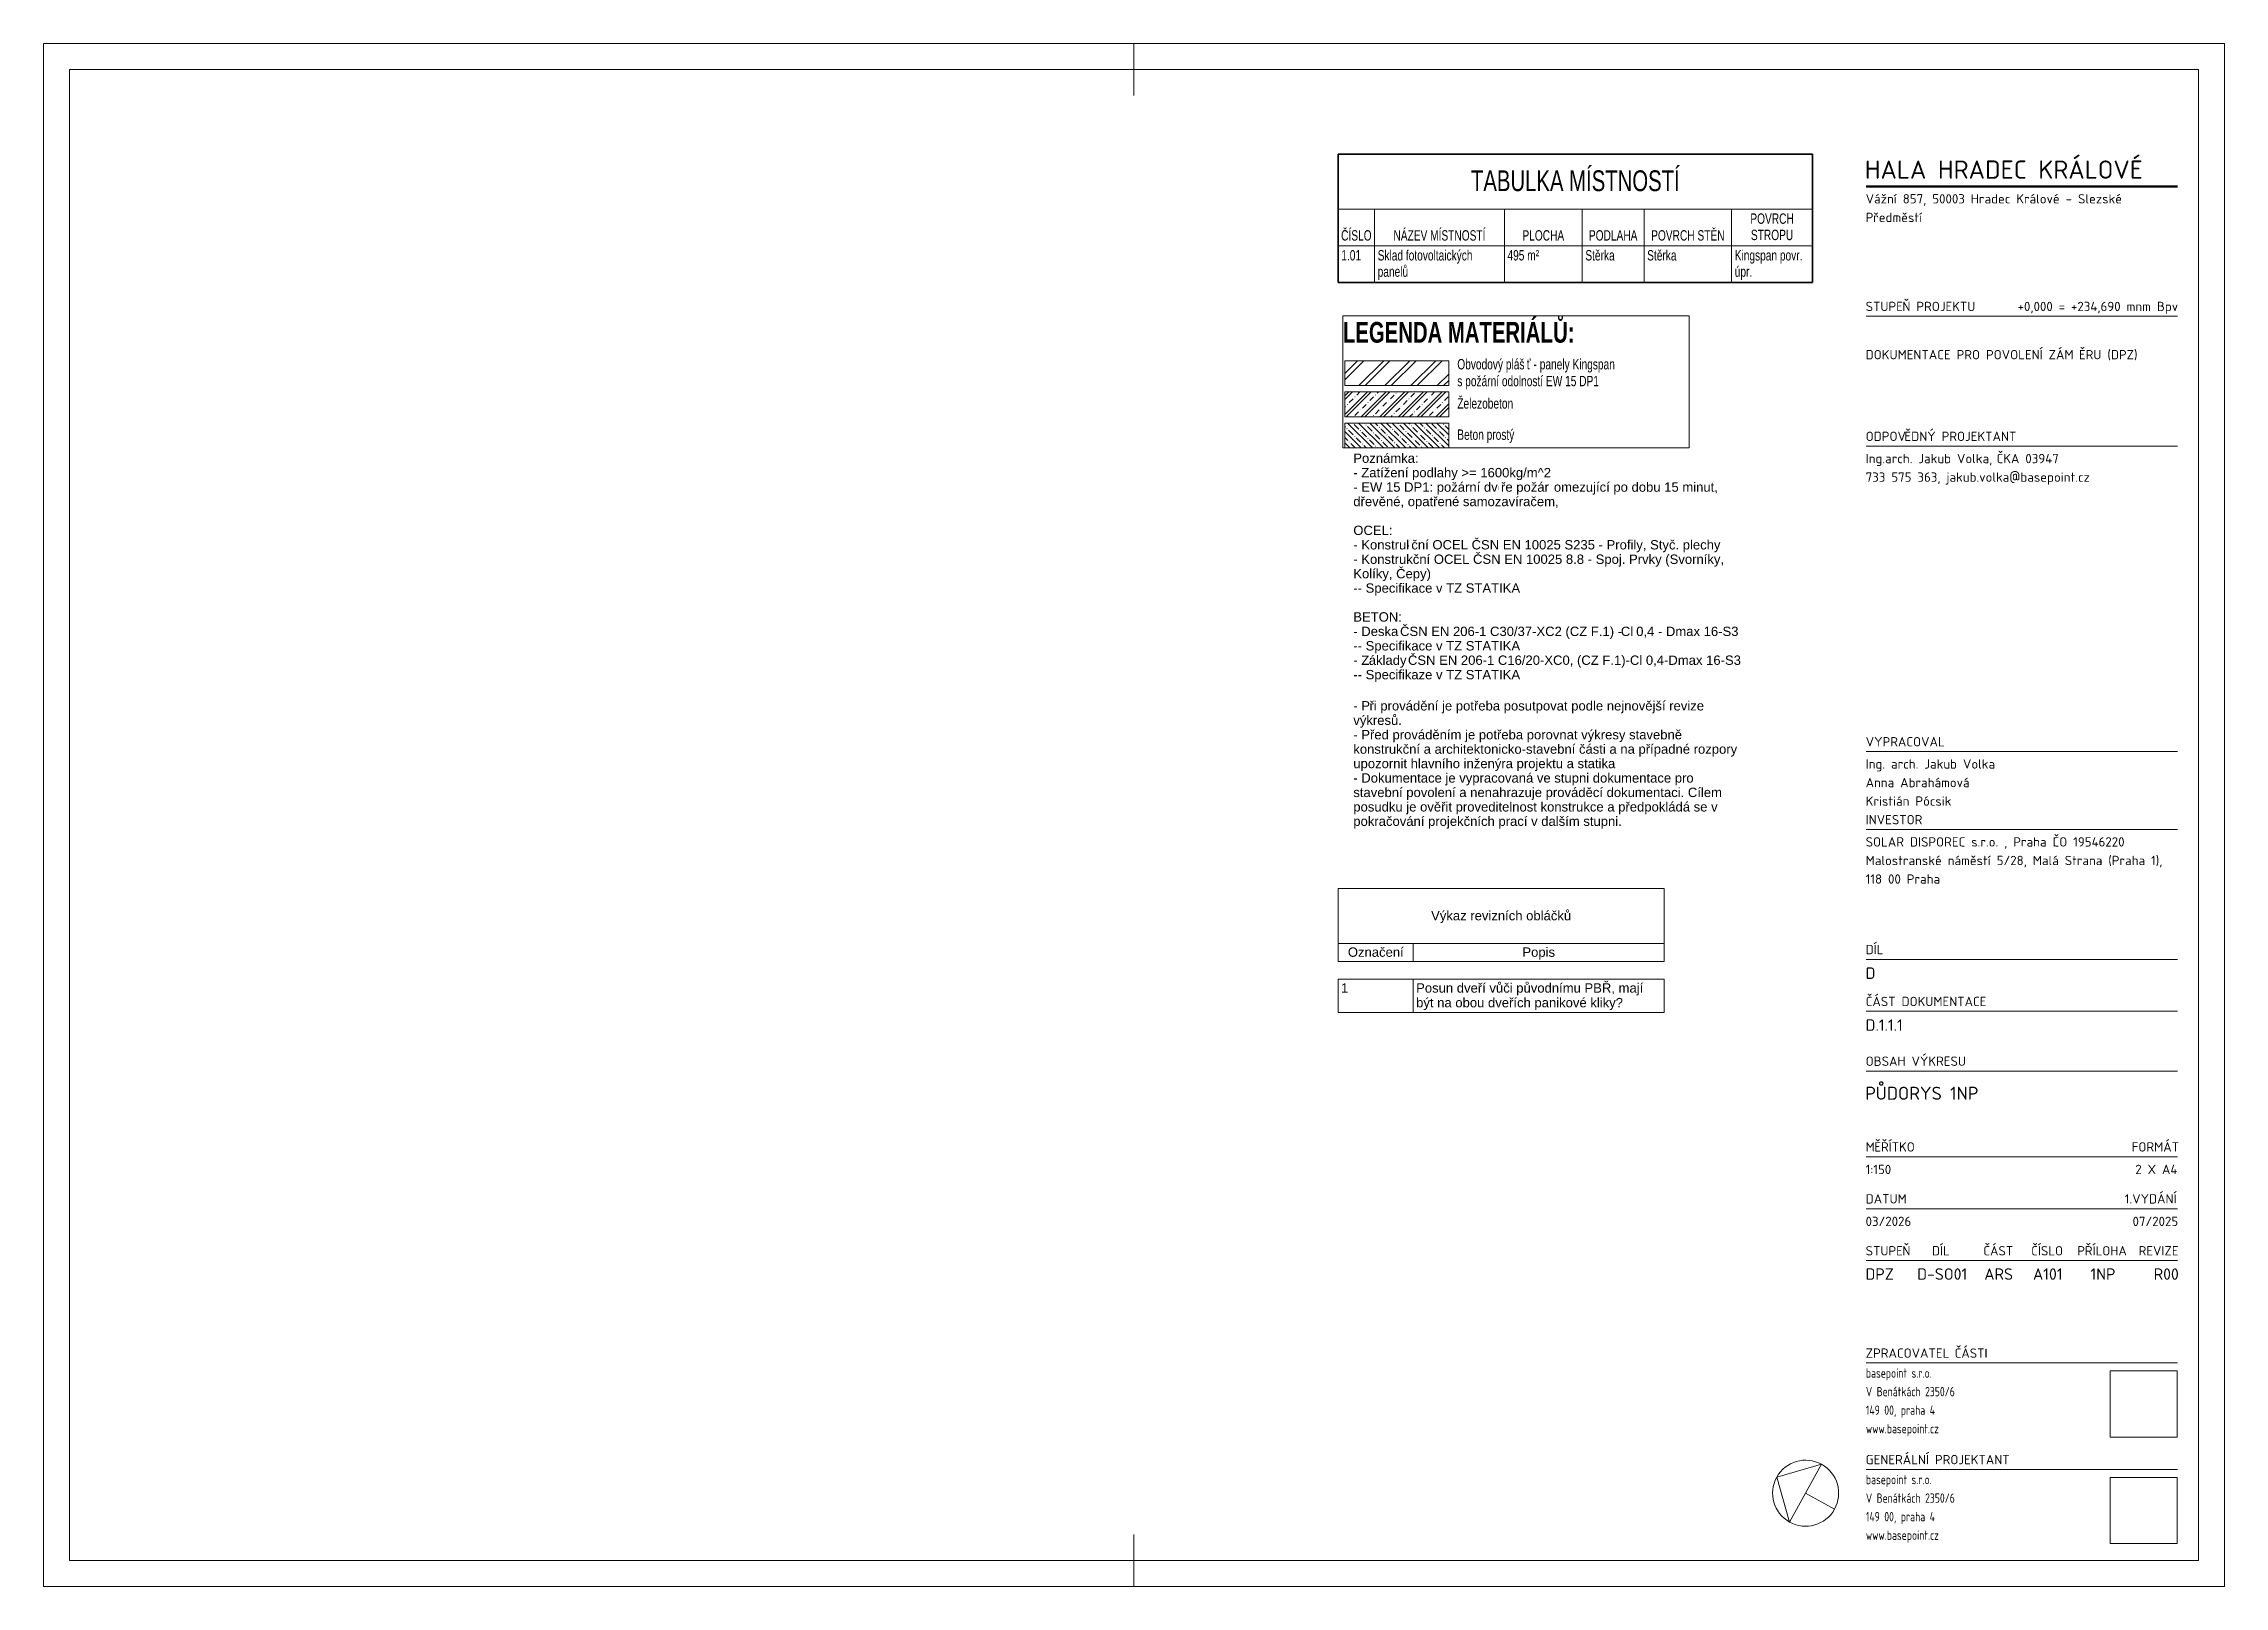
# Paper-space layout 'Layout1' of a CAD drawing. Header units: millimetres. Extents: x 0 to 881, y -344 to 9.
# Drawn here: x 461 to 881, y -344 to -47 of the extents above; entities outside this region: 1.
# The model-space entities are those that its viewports show. They can reach past a viewport. Long polylines and large blocks are cut down to what shows.
import ezdxf

# ---------------------------------------------------------------- set-up
doc = ezdxf.new("R2010")
doc.units = ezdxf.units.MM
for name, color, linetype, lineweight in [('A-ANNO-NOTE', 7, 'Continuous', 9), ('A-DETL-THIN', 7, 'Continuous', 9), ('A-DETL-THIN-1', 7, 'Continuous', 18), ('G-ANNO-SCHD', 7, 'Continuous', 9), ('G-ANNO-TEXT', 7, 'Continuous', 9), ('G-ANNO-TEXT-1', 7, 'Continuous', 25), ('G-ANNO-TTLB', 7, 'Continuous', 9), ('G-ANNO-TTLB-WIDE', 7, 'Continuous', 50), ('Vlastní 1_A-DETL-GENF-2', 7, 'Continuous', 18)]:
    doc.layers.add(name, color=color, linetype=linetype, lineweight=lineweight)
doc.layers.add('A-DETL', color=7, linetype='Continuous', lineweight=9, true_color=0x00a600)
doc.layers.add('Vlastní 1_A-DETL-GENF-1', color=9, linetype='Continuous', lineweight=18, true_color=0x808080)
doc.layers.add('G-ANNO-NPLT', color=7, linetype='Continuous', plot=False)
doc.styles.add('Arial_5', font='arial.ttf', dxfattribs={"width": 0.7, "height": 100})
doc.styles.add('Arial_6', font='arial.ttf', dxfattribs={"height": 1.8})
doc.styles.add('Arial_7', font='arial.ttf', dxfattribs={"width": 0.7, "height": 4})
doc.styles.add('Arial_8', font='arial.ttf', dxfattribs={"width": 0.7, "height": 2})
doc.styles.add('Arial_B_2', font='arialbd.ttf', dxfattribs={"width": 0.7, "height": 200})
doc.styles.add('ISOCPEUR', font='isocpeur.ttf', dxfattribs={"height": 1.8})
doc.styles.add('ISOCPEUR_1', font='isocpeur.ttf', dxfattribs={"height": 3.5})
doc.styles.add('ISOCPEUR_2', font='isocpeur.ttf', dxfattribs={"width": 0.75, "height": 1.8})
doc.styles.add('ISOCPEUR_3', font='isocpeur.ttf', dxfattribs={"height": 2.2})
doc.styles.add('ISOCPEUR_4', font='isocpeur.ttf', dxfattribs={"height": 2.5})
doc.styles.add('ISOCPEUR_B', font='', dxfattribs={"width": 0.75, "height": 1.8})
doc.styles.add('ISOCPEUR_B_1', font='', dxfattribs={"height": 1.8})
doc.styles.get('ISOCPEUR_B').set_extended_font_data('ISOCPEUR', bold=True)
doc.styles.get('ISOCPEUR_B_1').set_extended_font_data('ISOCPEUR', bold=True)
picture_1 = doc.add_image_def('image1.jpg', size_in_pixel=(500, 494))

# ---------------------------------------------------------------- blocks, each defined once
blk = doc.blocks.new('00_BP_ROZP_KOD_velka_rvt22 - PL_ROZPISKA_21-298807-PŮDORYS 1NP')
at = {"layer": 'A-ANNO-NOTE'}
for p, q in [((-120.5, 295), (-120.5, 285)), ((-120.5, 295), (-120.5, 285)), ((-120.5, 295), (-110.5, 295)), ((-120.5, 295), (-110.5, 295)), ((89.5, 295), (89.5, 285)), ((299.5, 295), (289.5, 295)), ((299.5, 295), (289.5, 295)), ((299.5, 295), (299.5, 285)), ((-120.5, -2), (-120.5, 8)), ((-120.5, -2), (-120.5, 8)), ((89.5, -2), (89.5, 8)), ((299.5, -2), (299.5, 8)), ((-120.5, -2), (-110.5, -2)), ((299.5, -2), (289.5, -2))]:
    blk.add_line(p, q, dxfattribs=at)
at = {"layer": 'G-ANNO-TTLB'}
for p, q in [((299.5, 295), (-120.5, 295)), ((-120.5, 295), (-120.5, -2)), ((299.5, -2), (299.5, 295)), ((-115.5, 290), (-115.5, 3)), ((294.5, 290), (-115.5, 290)), ((294.5, 3), (294.5, 290)), ((290.5, 242.5), (230.5, 242.5)), ((290.5, 217.5), (230.5, 217.5)), ((290.5, 158.7), (230.5, 158.7)), ((290.5, 143.7), (230.5, 143.7)), ((290.5, 118.7), (230.5, 118.7)), ((290.5, 118.7), (230.5, 118.7)), ((290.5, 108.7), (230.5, 108.7)), ((290.5, 97.2), (230.5, 97.2)), ((290.5, 80.7), (230.5, 80.7)), ((290.5, 70.7), (230.5, 70.7)), ((290.5, 60.7), (230.5, 60.7)), ((290.5, 41), (230.5, 41)), ((290.5, 20.5), (230.5, 20.5)), ((-115.5, 3), (294.5, 3)), ((-120.5, -2), (299.5, -2))]:
    blk.add_line(p, q, dxfattribs=at)
at = {"layer": 'G-ANNO-TTLB-WIDE'}
blk.add_line((290.5, 267.5), (230.5, 267.5), dxfattribs=at)
at = {"layer": 'G-ANNO-TTLB', "attachment_point": 1}
for s, insert, char_height, width, style in [('HALA HRADEC KRÁLOVÉ', (230.25, 272.5), 3.5, 63.3333, 'ISOCPEUR_1'), ('Vážní 857, 50003 Hradec Králové - Slezské ', (230.42, 266.02), 1.8, 61.1688, 'ISOCPEUR'), ('\\fISOCPEUR|b0|i0|c238|p34|;P', (230.42, 262.44), 1.8, 1.7637, 'ISOCPEUR'), ('ředměstí', (231.87, 262.44), 1.8, 11.9451, 'ISOCPEUR'), ('STUPE', (230.42, 245.3), 1.8, 8.5781, 'ISOCPEUR'), ('Ň PROJEKTU', (237.49, 245.3), 1.8, 16.5949, 'ISOCPEUR'), ('DOKUMENTACE PRO POVOLENÍ ZÁM', (230.42, 236.02), 1.8, 49.7848, 'ISOCPEUR_B_1'), ('ĚRU (DPZ)', (271.49, 236.02), 1.8, 14.1899, 'ISOCPEUR_B_1'), ('ODPOV', (230.42, 220.3), 1.8, 9.0591, 'ISOCPEUR'), ('ĚDNÝ PROJEKTANT', (237.89, 220.3), 1.8, 25.654, 'ISOCPEUR'), ('Ing.arch. Jakub Volka, ', (230.42, 216.02), 1.8, 30.5443, 'ISOCPEUR'), ('ČKA 03947', (255.62, 216.02), 1.8, 14.5105, 'ISOCPEUR'), ('733 575 363, jakub.volka@basepoint.cz', (230.42, 212.44), 1.8, 51.5485, 'ISOCPEUR'), ('VYPRACOVAL', (230.42, 161.5), 1.8, 18.3586, 'ISOCPEUR'), ('Ing. arch. Jakub Volka', (230.42, 157.22), 1.8, 29.7426, 'ISOCPEUR'), ('Anna Abrahámová', (230.42, 153.64), 1.8, 23.9705, 'ISOCPEUR'), ('Kristián Pócsik', (230.42, 150.07), 1.8, 20.0422, 'ISOCPEUR'), ('INVESTOR', (230.42, 146.5), 1.8, 12.9873, 'ISOCPEUR'), ('ČO 19546220', (266.4, 142.22), 1.8, 16.6751, 'ISOCPEUR'), ('SOLAR DISPOREC s.r.o. , Praha I', (230.42, 142.22), 1.8, 43.6118, 'ISOCPEUR'), ('Malostranské náměstí 5/28, Malá Strana (Praha 1), ', (230.42, 138.64), 1.8, 71.1899, 'ISOCPEUR'), ('118 00 Praha', (230.42, 135.07), 1.8, 17.2363, 'ISOCPEUR'), ('DÍL', (230.42, 121.5), 1.8, 4.4093, 'ISOCPEUR'), ('ČÁST DOKUMENTACE', (230.42, 111.5), 1.8, 27.5781, 'ISOCPEUR'), ('OBSAH VÝKRESU', (230.42, 100), 1.8, 23.0084, 'ISOCPEUR'), ('ĚŘÍTKO', (232.07, 83.5), 1.8, 9.7004, 'ISOCPEUR'), ('FORMÁT', (281.65, 83.5), 1.8, 10.8228, 'ISOCPEUR'), ('\\fISOCPEUR|b0|i0|c238|p34|;M', (230.42, 83.5), 1.8, 2.0042, 'ISOCPEUR'), ('2 X A4', (282.34, 79.17), 1.8, 10.0211, 'ISOCPEUR'), ('DATUM', (230.42, 73.5), 1.8, 9.2996, 'ISOCPEUR'), ('1.VYDÁNÍ', (280.32, 73.5), 1.8, 12.4262, 'ISOCPEUR'), ('STUPE', (230.42, 63.5), 1.8, 8.5781, 'ISOCPEUR'), ('\\fISOCPEUR|b0|i0|c238|p34|;Ň', (237.49, 63.5), 1.8, 1.7637, 'ISOCPEUR'), ('DÍL', (243.18, 63.5), 1.8, 4.4093, 'ISOCPEUR'), ('ČÁST', (253.08, 63.5), 1.8, 7.0549, 'ISOCPEUR'), ('ČÍSLO', (262.29, 63.5), 1.8, 7.6962, 'ISOCPEUR'), ('\\fISOCPEUR|b0|i0|c238|p34|;P', (271.17, 63.5), 1.8, 1.7637, 'ISOCPEUR'), ('ŘÍLOHA', (272.62, 63.5), 1.8, 9.9409, 'ISOCPEUR'), ('REVIZE', (282.98, 63.5), 1.8, 9.2194, 'ISOCPEUR'), ('ZPRACOVATEL ', (230.42, 43.8), 1.8, 20.7637, 'ISOCPEUR'), ('ČÁSTI', (247.55, 43.8), 1.8, 7.6962, 'ISOCPEUR'), ('basepoint s.r.o.', (230.46, 39.96), 1.8, 16.2342, 'ISOCPEUR_B'), ('V Benátkách 2350/6', (230.46, 36.39), 1.8, 20.6234, 'ISOCPEUR_2'), ('149 00, praha 4', (230.46, 32.82), 1.8, 16.174, 'ISOCPEUR_2'), ('www.basepoint.cz', (230.46, 29.25), 1.8, 17.1361, 'ISOCPEUR_2'), ('GENERÁLNÍ PROJEKTANT', (230.42, 23.3), 1.8, 33.3502, 'ISOCPEUR'), ('basepoint s.r.o.', (230.46, 19.46), 1.8, 16.2342, 'ISOCPEUR_B'), ('V Benátkách 2350/6', (230.46, 15.89), 1.8, 20.6234, 'ISOCPEUR_2'), ('149 00, praha 4', (230.46, 12.32), 1.8, 16.174, 'ISOCPEUR_2'), ('www.basepoint.cz', (230.46, 8.75), 1.8, 17.1361, 'ISOCPEUR_2')]:
    blk.add_mtext(s, dxfattribs=dict(at, insert=insert, char_height=char_height, width=width, style=style))
at = {"layer": 'G-ANNO-TTLB'}
image = blk.add_image(picture_1, insert=(277.52, 26.73), size_in_units=(12.89, 12.73), dxfattribs=at)
image.dxf.flags = 7
image = blk.add_image(picture_1, insert=(277.52, 6.23), size_in_units=(12.89, 12.73), dxfattribs=at)
image.dxf.flags = 7
blk = doc.blocks.new('Severka-1 - Severka-1-437760-PŮDORYS 1NP')
at = {"layer": 'A-ANNO-NOTE'}
for p, q in [((0, 6.36), (-6.36, 0)), ((6.36, 0), (0, 6.36)), ((-6.36, 0), (6.36, 0)), ((0, 0), (0, -6.36))]:
    blk.add_line(p, q, dxfattribs=at)
for start, end in [(360, 180), (180, 360)]:
    blk.add_arc((0, 0), 6.36, start, end, dxfattribs=at)

msp = doc.modelspace()

# ---------------------------------------------------------------- hatches: boundary and pattern name
at = {"layer": 'Vlastní 1_A-DETL-GENF-1'}
h = msp.add_hatch(dxfattribs=at)
h.set_pattern_fill('FP_2', color=256, style=0, pattern_type=2)
h.set_pattern_definition([(45, (204744.97, 0), (-125.7236, 125.7236), []), (45, (204744.97, 190.5), (-125.7236, 125.7236), [])])
h.paths.add_polyline_path([(206928.97, 4078.13), (207928.97, 4078.13), (207928.97, 4318.13), (206928.97, 4318.13)])
at = {"layer": 'Vlastní 1_A-DETL-GENF-2'}
h = msp.add_hatch(dxfattribs=at)
h.set_pattern_fill('FP_3', color=256, style=0, pattern_type=2)
h.set_pattern_definition([(45, (204744.97, 0), (-89.8026, 89.8026), []), (45, (204780.89, 0), (-89.8026, 89.8026), []), (45, (204852.73, 0), (-53.8815, 125.7236), [50.8, -25.4, 1.676, -23.724])])
h.paths.add_polyline_path([(206928.97, 3778.13), (207928.97, 3778.13), (207928.97, 4018.13), (206928.97, 4018.13)])
h = msp.add_hatch(dxfattribs=at)
h.set_pattern_fill('FP_4', color=256, style=0, pattern_type=2)
h.set_pattern_definition([(315, (204744.97, 0), (53.8815, 53.8815), []), (315, (204744.97, 50.8), (53.8815, 53.8815), [31.75, -19.05, 3.175, -19.05, -31.75]), (315, (204744.97, 50.8), (53.8815, 53.8815), [-73.025, 31.75, 0])])
h.paths.add_polyline_path([(206928.97, 3478.13), (207928.97, 3478.13), (207928.97, 3718.13), (206928.97, 3718.13)])

# ---------------------------------------------------------------- linework, layer by layer
at = {"layer": 'A-DETL-THIN-1'}
for p, q in [((207928.97, 4318.13), (206928.97, 4318.13)), ((206928.97, 4318.13), (206928.97, 4078.13)), ((207928.97, 4078.13), (207928.97, 4318.13)), ((206928.97, 4078.13), (207928.97, 4078.13)), ((207928.97, 4018.13), (206928.97, 4018.13)), ((206928.97, 4018.13), (206928.97, 3778.13)), ((207928.97, 3778.13), (207928.97, 4018.13)), ((206928.97, 3778.13), (207928.97, 3778.13)), ((207928.97, 3718.13), (206928.97, 3718.13)), ((206928.97, 3718.13), (206928.97, 3478.13)), ((207928.97, 3478.13), (207928.97, 3718.13)), ((206928.97, 3478.13), (207928.97, 3478.13))]:
    msp.add_line(p, q, dxfattribs=at)

# ---------------------------------------------------------------- texts
at = {"layer": 'G-ANNO-TEXT-1', "attachment_point": 1}
for s, insert, char_height, width, style in [('Ů:', (208934.57, 4691.55), 200, 249.7257, 'Arial_B_2'), ('LEGENDA MATERIÁL', (206911.16, 4691.55), 200, 2452.3621, 'Arial_B_2'), ('Obvodový pláš', (208012.01, 4334.42), 100, 810.9069, 'Arial_5'), ('ť - ', (208681.07, 4334.42), 100, 151.5189, 'Arial_5'), ('panely Kingspan ', (208806.09, 4334.42), 100, 931.5609, 'Arial_5'), ('s požární odolností EW 15 DP1', (208012.01, 4172.36), 100, 1694.7674, 'Arial_5'), ('Železobeton ', (208012.01, 3956.66), 100, 698.6707, 'Arial_5'), ('Beton prostý', (208012.01, 3656.66), 100, 681.8352, 'Arial_5')]:
    msp.add_mtext(s, dxfattribs=dict(at, insert=insert, char_height=char_height, width=width, style=style))

psp = doc.layouts.get("Layout1")

# ---------------------------------------------------------------- linework, layer by layer
at = {"layer": 'A-DETL', "color": 7, "lineweight": 35}
for p, q in [((710.33, -68.3), (710.33, -78.88)), ((801.68, -68.3), (710.33, -68.3)), ((801.68, -78.88), (801.68, -68.3)), ((710.33, -78.88), (710.33, -93.02)), ((801.68, -78.88), (801.68, -93.02)), ((801.68, -93.02), (710.33, -93.02))]:
    psp.add_line(p, q, dxfattribs=at)
at = {"layer": 'A-DETL-THIN'}
for p, q in [((710.33, -78.88), (801.68, -78.88)), ((717.33, -78.88), (717.33, -85.95)), ((742.33, -78.88), (742.33, -85.95)), ((757.33, -78.88), (757.33, -85.95)), ((769.24, -78.88), (769.24, -85.95)), ((786.1, -78.88), (786.1, -85.95)), ((717.33, -85.95), (710.33, -85.95)), ((742.33, -85.95), (717.33, -85.95)), ((717.33, -85.95), (717.33, -93.02)), ((757.33, -85.95), (742.33, -85.95)), ((742.33, -85.95), (742.33, -93.02)), ((769.24, -85.95), (757.33, -85.95)), ((757.33, -85.95), (757.33, -93.02)), ((786.1, -85.95), (769.24, -85.95)), ((769.24, -85.95), (769.24, -93.02)), ((801.68, -85.95), (786.1, -85.95)), ((786.1, -85.95), (786.1, -93.02)), ((710.33, -209.7), (710.33, -220.28)), ((773.09, -209.7), (710.33, -209.7)), ((773.09, -220.28), (773.09, -209.7)), ((710.33, -220.28), (710.33, -223.73)), ((710.33, -220.28), (773.09, -220.28)), ((724.8, -220.28), (724.8, -223.73)), ((773.09, -220.28), (773.09, -223.73)), ((724.8, -223.73), (710.33, -223.73)), ((773.09, -223.73), (724.8, -223.73)), ((724.8, -227.18), (710.33, -227.18)), ((710.33, -227.18), (710.33, -233.54)), ((773.09, -227.18), (724.8, -227.18)), ((724.8, -227.18), (724.8, -233.54)), ((773.09, -227.18), (773.09, -233.54)), ((724.8, -233.54), (710.33, -233.54)), ((773.09, -233.54), (724.8, -233.54))]:
    psp.add_line(p, q, dxfattribs=at)

# ---------------------------------------------------------------- block references
at = {"layer": 'A-ANNO-NOTE', "rotation": 60.99999999999977}
psp.add_blockref('Severka-1 - Severka-1-437760-PŮDORYS 1NP', (800.35, -326.11), dxfattribs=at)
at = {"layer": 'G-ANNO-TTLB'}
psp.add_blockref('00_BP_ROZP_KOD_velka_rvt22 - PL_ROZPISKA_21-298807-PŮDORYS 1NP', (581.5, -342.04), dxfattribs=at)

# ---------------------------------------------------------------- texts
at = {"layer": 'G-ANNO-SCHD', "line_spacing_factor": 0.941778}
for s, insert, char_height, width, attachment_point, style in [('TABULKA MÍSTNOSTÍ', (756, -71.44), 4, 47.5992, 2, 'Arial_7'), ('POVRCH\\PSTROPU', (793.89, -79.73), 2, 9.892, 2, 'Arial_8'), ('ČÍSLO', (713.83, -82.96), 2, 6.9538, 2, 'Arial_8'), ('NÁZEV MÍSTNOSTÍ', (729.83, -82.96), 2, 20.9593, 2, 'Arial_8'), ('PLOCHA', (749.83, -82.96), 2, 9.5247, 2, 'Arial_8'), ('PODLAHA', (763.29, -82.96), 2, 11.0673, 2, 'Arial_8'), ('POVRCH STĚN', (777.67, -82.96), 2, 16.6989, 2, 'Arial_8'), ('1.01', (710.93, -86.79), 2, 4.5298, 1, 'Arial_8'), ('Sklad fotovoltaických\\Ppanelů', (717.93, -86.79), 2, 21.6204, 1, 'Arial_8'), ('495 m²', (742.93, -86.79), 2, 7.2231, 1, 'Arial_8'), ('Stěrka', (757.93, -86.79), 2, 6.6845, 1, 'Arial_8'), ('Stěrka', (769.84, -86.79), 2, 6.6845, 1, 'Arial_8'), ('Kingspan povr.\\Púpr.', (786.7, -86.79), 2, 15.4746, 1, 'Arial_8'), ('Výkaz revizních obláčků', (741.71, -214.02), 1.8, 32.2392, 2, 'Arial_6'), ('Označení', (717.57, -221.04), 1.8, 12.8693, 2, 'Arial_6'), ('Popis', (748.95, -221.04), 1.8, 7.5144, 2, 'Arial_6'), ('\\fArial|b0|i0|c238|p34|;1', (710.87, -227.94), 1.8, 1.6748, 1, 'Arial_6'), ('Posun dveří vůči původnímu PBŘ, mají\\Pbýt na obou dveřích panikové kliky?', (725.34, -227.94), 1.8, 52.3364, 1, 'Arial_6')]:
    psp.add_mtext(s, dxfattribs=dict(at, insert=insert, char_height=char_height, width=width, attachment_point=attachment_point, style=style))
at = {"layer": 'G-ANNO-TTLB', "attachment_point": 1}
for s, insert, char_height, width, style in [('+0,000 = +234,690 mnm Bpv', (841.18, -96.74), 1.8, 37.4388, 'ISOCPEUR'), ('\\fISOCPEUR|b0|i0|c238|p34|;D', (811.9, -224.89), 2.2, 2.0844, 'ISOCPEUR_3'), ('D.1.1.1', (811.9, -234.89), 2.2, 8.3375, 'ISOCPEUR_3'), ('ŮDORYS 1NP', (813.84, -247.86), 2.5, 22.9283, 'ISOCPEUR_4'), ('\\fISOCPEUR|b0|i0|c238|p34|;P', (811.85, -247.86), 2.5, 2.4051, 'ISOCPEUR_4'), ('1:150', (811.9, -262.88), 1.8, 5.9325, 'ISOCPEUR'), ('03/2026', (811.9, -272.88), 1.8, 10.6624, 'ISOCPEUR'), ('07/2025', (863.31, -272.88), 1.8, 10.6624, 'ISOCPEUR'), ('DPZ', (811.89, -282.82), 2.2, 6.2532, 'ISOCPEUR_3'), ('D-SO01', (821.84, -282.82), 2.2, 11.2236, 'ISOCPEUR_3'), ('ARS', (834.76, -282.82), 2.2, 6.5738, 'ISOCPEUR_3'), ('A101', (844.14, -282.82), 2.2, 6.8143, 'ISOCPEUR_3'), ('1NP', (855.22, -282.82), 2.2, 5.4515, 'ISOCPEUR_3'), ('R00', (867.39, -282.82), 2.2, 5.7721, 'ISOCPEUR_3')]:
    psp.add_mtext(s, dxfattribs=dict(at, insert=insert, char_height=char_height, width=width, style=style))

# ---------------------------------------------------------------- viewports
at = {"layer": '0'}
psp.add_viewport(center=(6, 4.5), size=(12, 9), view_center_point=(6, 4.5), view_height=12, dxfattribs=at)
at = {"layer": 'G-ANNO-NPLT'}
psp.add_viewport(center=(744.6, -112.17), size=(66.7, 25.4278), view_center_point=(208578.61, 4113.83), view_height=1271.3914, status=3, dxfattribs=at)

# ---------------------------------------------------------------- next in the draw order: texts
at = {"layer": 'G-ANNO-TEXT', "char_height": 1.8, "attachment_point": 1, "style": 'Arial_6', "bg_fill": 3, "box_fill_scale": 1.25, "bg_fill_color": 256, "bg_fill_true_color": 13158600, "bg_fill_transparency": 0}
for s, insert, width in [('Poznámka:', (713.24, -125.95), 14.8312), ('OCEL:', (713.24, -139.84), 8.9789), ('BETON:', (713.24, -156.51), 11.1435), ('- P', (713.24, -173.62), 3.7679)]:
    psp.add_mtext(s, dxfattribs=dict(at, insert=insert, width=width))

# ---------------------------------------------------------------- next in the draw order: texts
for s, insert, width in [('- Zatížení podlahy >= 1600kg/m^ 2', (713.24, -128.73), 44.654), ('- Konstruk', (713.24, -142.62), 13.5485), ('- Deska ', (713.24, -159.29), 10.903), ('ři provádění je potřeba posutpovat podle nejnovější revize ', (716.35, -173.62), 75.6793)]:
    psp.add_mtext(s, dxfattribs=dict(at, insert=insert, width=width))

# ---------------------------------------------------------------- next in the draw order: texts
for s, insert, width in [('- EW 15 DP1: požární dve', (713.24, -131.51), 34.4726), ('ční OCEL ČSN EN 10025 S235 - Profily, Styč. plechy', (724.42, -142.62), 69.9071), ('ČSN EN 206-1 C30/37-XC2 (CZ F.1) - ', (722.24, -159.29), 51.5485), ('výkresů.', (713.24, -176.4), 10.7426)]:
    psp.add_mtext(s, dxfattribs=dict(at, insert=insert, width=width))

# ---------------------------------------------------------------- next in the draw order: texts
for s, insert, width in [('ře požár', (741.69, -131.51), 10.7426), ('- Konstrukční OCEL ČSN EN 10025 8.8 - Spoj. Prvky (Svorníky, ', (713.24, -145.4), 84.8987), ('Cl', (764.77, -159.29), 2.7257), ('-- Specifikace v TZ STATIKA', (713.24, -162.07), 37.5991), ('- Před prováděním je potřeba porovnat výkresy stavebně ', (713.24, -179.18), 74.3164)]:
    psp.add_mtext(s, dxfattribs=dict(at, insert=insert, width=width))

# ---------------------------------------------------------------- next in the draw order: texts
for s, insert, width in [('omezující po dobu 15 minut, ', (751.87, -131.51), 38.0802), ('Kolíky, Čepy)', (713.24, -148.18), 17.2363), (' 0,4 - Dmax 16-S3', (767.02, -159.29), 23.9705), ('- Z', (713.24, -164.84), 3.6076), ('konstrukční a architektonicko-stavební části a na případné rozpory ', (713.24, -181.95), 87.0633)]:
    psp.add_mtext(s, dxfattribs=dict(at, insert=insert, width=width))

# ---------------------------------------------------------------- next in the draw order: texts
for s, insert, width in [('dřevěné, opatřené samozavíračem,', (713.24, -134.29), 45.8565), ('-- Specifikace v TZ STATIKA', (713.24, -150.95), 37.5991), ('áklady ', (716.22, -164.84), 9.1392), ('upozornit hlavního inženýra projektu a statika', (713.24, -184.73), 58.6835)]:
    psp.add_mtext(s, dxfattribs=dict(at, insert=insert, width=width))

# ---------------------------------------------------------------- next in the draw order: texts
for s, insert, width in [('ČSN EN 206-1 C16/20-XC0, (CZ F.1)-Cl 0,4-Dmax 16-S3', (723.76, -164.84), 75.8396), ('- Dokumentace je vypracovaná ve stupni dokumentace pro ', (713.24, -187.51), 77.5232)]:
    psp.add_mtext(s, dxfattribs=dict(at, insert=insert, width=width))

# ---------------------------------------------------------------- next in the draw order: texts
for s, insert, width in [('-- Specifikaze v TZ STATIKA', (713.24, -167.62), 37.519), ('stavební povolení a nenahrazuje prováděcí dokumentaci. Cílem ', (713.24, -190.29), 83.3755)]:
    psp.add_mtext(s, dxfattribs=dict(at, insert=insert, width=width))

# ---------------------------------------------------------------- next in the draw order: texts
at = {"layer": 'G-ANNO-TEXT', "insert": (713.24, -193.07), "char_height": 1.8, "width": 82.7341, "attachment_point": 1, "style": 'Arial_6', "bg_fill": 3, "box_fill_scale": 1.25, "bg_fill_color": 256, "bg_fill_true_color": 13158600, "bg_fill_transparency": 0}
psp.add_mtext('posudku je ověřit proveditelnost konstrukce a předpokládá se v ', dxfattribs=at)

# ---------------------------------------------------------------- next in the draw order: texts
at = {"layer": 'G-ANNO-TEXT', "insert": (713.24, -195.84), "char_height": 1.8, "width": 60.3671, "attachment_point": 1, "style": 'Arial_6', "bg_fill": 3, "box_fill_scale": 1.25, "bg_fill_color": 256, "bg_fill_true_color": 13158600, "bg_fill_transparency": 0}
psp.add_mtext('pokračování projekčních prací v dalším stupni.', dxfattribs=at)

doc.saveas('drawing.dxf')
